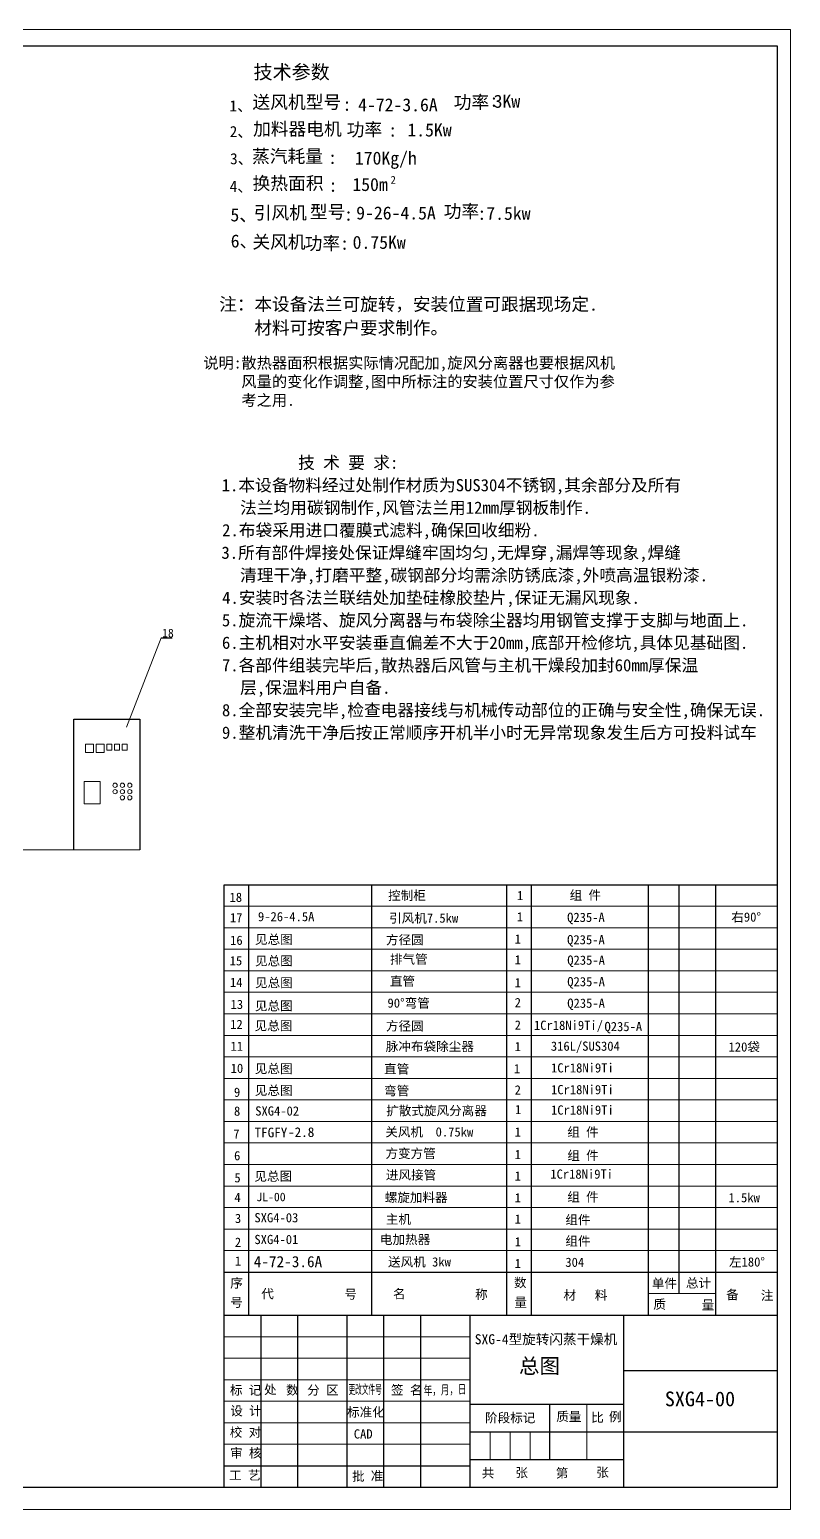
# Model space of a CAD drawing. Header units: millimetres. Extents: x 49699 to 106992, y 64186 to 130203.
# Drawn here: x 50397 to 50751, y 64186 to 64875 of the extents above; entities that cross this region are included whole.
import ezdxf
from ezdxf.enums import TextEntityAlignment as Align

# ---------------------------------------------------------------- set-up
doc = ezdxf.new("R2010")
doc.units = ezdxf.units.MM
doc.layers.add('LAYER3', color=7, linetype='Continuous')
doc.layers.add('尺寸线', color=150, linetype='Continuous', lineweight=9)
doc.layers.add('粗实线', color=7, linetype='Continuous', lineweight=35)
doc.styles.get("Standard").update_dxf_attribs({"font": 'SIMFANG.TTF', "height": 4})
doc.styles.add('STYLE2', font='SIMFANG.TTF', dxfattribs={"height": 4})

msp = doc.modelspace()

# ---------------------------------------------------------------- linework, layer by layer
at = {"layer": 'LAYER3'}
for p, q in [((50744.548, 64866.924), (49724.239, 64866.924)), ((50744.548, 64866.924), (49724.239, 64866.924)), ((50744.548, 64196.677), (50744.548, 64866.924)), ((50457.905, 64591.836), (50462.905, 64591.836)), ((50744.548, 64196.677), (50744.548, 64570.102)), ((50417.214, 64553.937), (50447.886, 64553.937)), ((50417.214, 64493.209), (50417.214, 64553.937)), ((50447.886, 64553.937), (50447.886, 64493.209)), ((50487.148, 64196.677), (50487.148, 64476.957)), ((50487.148, 64476.957), (50744.548, 64476.957)), ((50498.588, 64276.757), (50498.588, 64476.957)), ((50555.788, 64276.757), (50555.788, 64476.957)), ((50618.708, 64276.757), (50618.708, 64476.957)), ((50630.148, 64276.757), (50630.148, 64476.957)), ((50684.488, 64276.757), (50684.488, 64476.957)), ((50698.788, 64286.767), (50698.788, 64476.957)), ((50715.948, 64276.757), (50715.948, 64476.957)), ((50487.148, 64296.777), (50744.548, 64296.777)), ((50487.148, 64276.757), (50744.548, 64276.757)), ((50504.308, 64196.677), (50504.308, 64276.757)), ((50521.468, 64196.677), (50521.468, 64276.757)), ((50544.348, 64196.677), (50544.348, 64276.757)), ((50561.508, 64196.677), (50561.508, 64276.757)), ((50578.668, 64196.677), (50578.668, 64276.757)), ((50601.548, 64196.677), (50601.548, 64276.757)), ((50673.048, 64196.677), (50673.048, 64276.757)), ((50673.048, 64251.017), (50744.548, 64251.017)), ((50601.548, 64235.287), (50673.048, 64235.287)), ((50638.728, 64209.547), (50638.728, 64235.287)), ((50601.548, 64222.417), (50744.548, 64222.417)), ((50487.148, 64206.687), (50601.548, 64206.687)), ((50601.548, 64209.547), (50673.048, 64209.547)), ((49724.239, 64196.677), (50744.548, 64196.677)), ((49724.239, 64196.677), (50744.548, 64196.677))]:
    msp.add_line(p, q, dxfattribs=at)
at = {"layer": '尺寸线'}
for p, q in [((50750.575, 64874.658), (49699.265, 64874.658)), ((50750.575, 64186.412), (50750.575, 64874.658)), ((50441.793, 64550.171), (50457.905, 64591.836)), ((50422.644, 64542.3), (50426.387, 64542.3)), ((50422.644, 64538.384), (50422.644, 64542.3)), ((50426.387, 64538.384), (50422.644, 64538.384)), ((50426.387, 64542.3), (50426.387, 64538.384)), ((50427.634, 64542.3), (50431.377, 64542.3)), ((50427.634, 64538.384), (50427.634, 64542.3)), ((50431.377, 64538.384), (50427.634, 64538.384)), ((50431.377, 64542.3), (50431.377, 64538.384)), ((50432.624, 64539.452), (50432.624, 64542.3)), ((50432.624, 64542.3), (50434.941, 64542.3)), ((50434.941, 64539.452), (50432.624, 64539.452)), ((50434.941, 64542.3), (50434.941, 64539.452)), ((50436.189, 64542.3), (50438.506, 64542.3)), ((50436.189, 64539.452), (50436.189, 64542.3)), ((50438.506, 64539.452), (50436.189, 64539.452)), ((50438.506, 64542.3), (50438.506, 64539.452)), ((50439.753, 64542.3), (50442.07, 64542.3)), ((50439.753, 64539.452), (50439.753, 64542.3)), ((50442.07, 64539.452), (50439.753, 64539.452)), ((50442.07, 64542.3), (50442.07, 64539.452)), ((50422.063, 64524.908), (50429.548, 64524.908)), ((50422.063, 64514.585), (50422.063, 64524.908)), ((50429.548, 64524.908), (50429.548, 64514.585)), ((50429.548, 64514.585), (50422.063, 64514.585)), ((49754.673, 64493.209), (50447.886, 64493.209)), ((50487.148, 64466.947), (50744.548, 64466.947)), ((50487.148, 64456.937), (50744.548, 64456.937)), ((50487.148, 64446.927), (50744.548, 64446.927)), ((50487.148, 64436.917), (50744.548, 64436.917)), ((50487.148, 64426.907), (50744.548, 64426.907)), ((50487.148, 64416.897), (50744.548, 64416.897)), ((50487.148, 64406.887), (50744.548, 64406.887)), ((50487.148, 64396.877), (50744.548, 64396.877)), ((50487.148, 64386.867), (50744.548, 64386.867)), ((50487.148, 64376.857), (50744.548, 64376.857)), ((50487.148, 64366.847), (50744.548, 64366.847)), ((50487.148, 64356.837), (50744.548, 64356.837)), ((50487.148, 64346.827), (50744.548, 64346.827)), ((50487.148, 64336.817), (50744.548, 64336.817)), ((50487.148, 64326.807), (50744.548, 64326.807)), ((50487.148, 64316.797), (50744.548, 64316.797)), ((50487.148, 64306.797), (50744.548, 64306.797)), ((50684.488, 64286.767), (50715.948, 64286.767)), ((50684.488, 64286.767), (50715.948, 64286.767)), ((50684.488, 64286.767), (50715.948, 64286.767)), ((50487.148, 64266.747), (50601.548, 64266.747)), ((50487.148, 64256.737), (50601.548, 64256.737)), ((50487.148, 64246.727), (50601.548, 64246.727)), ((50487.148, 64236.717), (50601.548, 64236.717)), ((50655.888, 64209.547), (50655.888, 64235.287)), ((50487.148, 64226.707), (50601.548, 64226.707)), ((50610.843, 64209.547), (50610.843, 64222.417)), ((50620.138, 64209.547), (50620.138, 64222.417)), ((50629.433, 64209.547), (50629.433, 64222.417)), ((50487.148, 64216.697), (50601.548, 64216.697)), ((49699.265, 64186.412), (50750.575, 64186.412))]:
    msp.add_line(p, q, dxfattribs=at)
for centre in [(50436.423, 64523.215), (50439.845, 64523.215), (50443.267, 64523.215), (50436.423, 64520.225), (50439.845, 64520.225), (50439.845, 64517.377), (50443.267, 64520.225), (50443.267, 64517.377)]:
    msp.add_circle(centre, 0.998, dxfattribs=at)

# ---------------------------------------------------------------- texts
for s, height, p in [('1、', 5.184, (50489.634, 64836.628)), ('送风机型号', 6.048, (50500.332, 64837.904)), (':', 6.048, (50542.235, 64836.888)), ('4-72-3.6A', 6.048, (50549.469, 64836.643)), ('功率', 6.048, (50593.947, 64837.868)), (':', 6.048, (50610.581, 64838.803)), ('3Kw', 6.048, (50612.516, 64838.312)), ('2、', 5.184, (50489.754, 64824.637)), ('加料器电机', 6.048, (50500.595, 64825.447)), ('功率', 6.048, (50544.135, 64825.153)), (':', 6.048, (50563.498, 64824.877)), ('1.5Kw', 6.048, (50572.397, 64824.962)), ('蒸汽耗量', 6.048, (50500.13, 64812.74)), ('3、', 5.184, (50489.917, 64812.022)), (':', 6.048, (50535.516, 64812.18)), ('170Kg/h', 6.048, (50547.968, 64811.859)), ('换热面积', 6.048, (50500.384, 64800.183)), ('150m', 6.048, (50546.797, 64799.589)), ('2', 3.629, (50564.553, 64802.945)), ('4、', 5.184, (50489.728, 64799.139)), (':', 6.048, (50535.731, 64799.218)), ('引风机', 6.048, (50500.881, 64786.459)), ('型号', 6.048, (50527.038, 64786.881)), ('9-26-4.5A', 6.048, (50548.58, 64786.349)), ('功率', 6.048, (50589.279, 64787.137)), (':7.5kw ', 6.048, (50604.99, 64786.183)), ('5、', 6.048, (50490.07, 64785.457)), (':', 6.048, (50542.924, 64785.801)), ('6、', 6.048, (50490.201, 64773.327)), ('关风机', 6.048, (50500.269, 64772.892)), ('功率:', 6.048, (50524.601, 64772.259)), ('0.75Kw', 6.048, (50546.923, 64772.7)), ('     技 术 要 求:', 5.70082, (50502.172, 64670.4)), ('1.本设备物料经过处制作材质为SUS304不锈钢,其余部分及所有', 5.70082, (50486.008, 64659.932)), ('  法兰均用碳钢制作,风管法兰用12mm厚钢板制作.', 5.70082, (50486.809, 64649.463)), ('2.布袋采用进口覆膜式滤料,确保回收细粉.', 5.70082, (50486.193, 64638.995)), ('3.所有部件焊接处保证焊缝牢固均匀,无焊穿,漏焊等现象,焊缝', 5.70082, (50485.885, 64628.527)), ('  清理干净,打磨平整,碳钢部分均需涂防锈底漆,外喷高温银粉漆.', 5.70082, (50486.809, 64618.059)), ('4.安装时各法兰联结处加垫硅橡胶垫片,保证无漏风现象.', 5.70082, (50486.223, 64607.59)), ('5.旋流干燥塔、旋风分离器与布袋除尘器均用钢管支撑于支脚与地面上.', 5.70082, (50486.1, 64597.122)), ('6.主机相对水平安装垂直偏差不大于20mm,底部开检修坑,具体见基础图.', 5.70082, (50486.131, 64586.654)), ('7.各部件组装完毕后,散热器后风管与主机干燥段加封60mm厚保温', 5.70082, (50486.131, 64576.185)), ('  层,保温料用户自备.', 5.70082, (50486.809, 64565.779)), ('8.全部安装完毕,检查电器接线与机械传动部位的正确与安全性,确保无误.', 5.70082, (50486.131, 64555.31)), ('9.整机清洗干净后按正常顺序开机半小时无异常现象发生后方可投料试车', 5.70082, (50486.131, 64544.842)), ('TFGFY', 4.485, (50501.289, 64359.468)), ('-2.8', 4.485, (50516.885, 64359.634))]:
    msp.add_text(s, height=height).set_placement(p)
at = {"layer": 'LAYER3'}
for s, height, p in [('技术参数', 6.5, (50500.809, 64851.688)), ('注：本设备法兰可旋转，安装位置可跟据现场定.', 6.006, (50484.864, 64743.949)), ('    材料可按客户要求制作。', 6.006, (50484.864, 64732.965)), ('18', 4.29, (50489.662, 64468.969)), ('控制柜', 4.29, (50563.428, 64469.826)), ('1', 4.29, (50623.378, 64469.783)), ('组 件', 4.29, (50647.856, 64469.929)), ('17', 4.29, (50489.843, 64459.466)), ('9-26-4.5A', 4.29, (50502.883, 64459.97)), ('引风机7.5kw', 4.29, (50563.88, 64459.284)), ('1', 4.29, (50623.303, 64459.864)), ('Q235-A', 4.29, (50646.704, 64459.644)), ('右90°', 4.29, (50723.084, 64459.759)), ('见总图', 4.29, (50501.498, 64449.387)), ('16', 4.29, (50489.925, 64448.988)), ('方径圆', 4.29, (50562.422, 64449.155)), ('1', 4.29, (50622.293, 64449.54)), ('Q235-A', 4.29, (50646.704, 64449.231)), ('15', 4.29, (50489.715, 64439.431)), ('见总图', 4.29, (50501.498, 64439.398)), ('排气管', 4.29, (50564.263, 64440.183)), ('1', 4.29, (50622.293, 64439.873)), ('Q235-A', 4.29, (50646.771, 64439.727)), ('见总图', 4.29, (50501.498, 64429.252)), ('直管', 4.29, (50564.263, 64429.933)), ('Q235-A', 4.29, (50646.771, 64429.717)), ('14', 4.29, (50489.843, 64429.373)), ('1', 4.29, (50622.293, 64429.258)), ('13', 4.29, (50490.134, 64419.143)), ('见总图', 4.29, (50501.442, 64418.475)), ('90°弯管', 4.29, (50563.133, 64419.789)), ('2', 4.29, (50622.316, 64419.993)), ('Q235-A', 4.29, (50646.771, 64419.707)), ('12', 4.29, (50489.952, 64409.831)), ('见总图', 4.29, (50501.331, 64409.23)), ('方径圆', 4.29, (50562.422, 64409.115)), ('2', 4.29, (50622.293, 64409.534)), ('1Cr18Ni9Ti/', 4.29, (50631.282, 64409.438)), ('Q235-A', 4.29, (50664.089, 64408.852)), ('11', 4.29, (50490.126, 64399.693)), ('脉冲布袋除尘器', 4.29, (50562.343, 64399.583)), ('1', 4.29, (50622.293, 64399.54)), ('316L/SUS304', 4.29, (50639.128, 64399.724)), ('120袋', 4.29, (50721.784, 64399.357)), ('10', 4.29, (50490.186, 64389.438)), ('见总图', 4.29, (50501.421, 64389.275)), ('直管', 4.29, (50561.556, 64389.118)), ('1', 4.29, (50621.918, 64389.242)), ('1Cr18Ni9Ti', 4.29, (50639.214, 64389.628)), ('9', 4.29, (50491.724, 64378.301)), ('见总图', 4.29, (50501.421, 64379.155)), ('弯管', 4.29, (50561.556, 64378.998)), ('2', 4.29, (50622.293, 64379.354)), ('1Cr18Ni9Ti', 4.29, (50639.214, 64379.507)), ('8', 4.29, (50491.724, 64369.51)), ('SXG4-02', 4.29, (50501.605, 64369.58)), ('扩散式旋风分离器', 4.29, (50562.541, 64369.716)), ('1', 4.29, (50622.477, 64370.246)), ('1Cr18Ni9Ti', 4.29, (50639.214, 64370.026)), ('7', 4.29, (50491.414, 64358.885)), ('关风机  0.75kw', 4.29, (50562.133, 64359.841)), ('1', 4.29, (50622.293, 64359.794)), ('组 件', 4.29, (50646.771, 64359.77)), ('6', 4.29, (50491.77, 64348.792)), ('方变方管', 4.29, (50562.199, 64349.831)), ('1', 4.29, (50622.293, 64349.324)), ('组 件', 4.29, (50646.771, 64348.847)), ('进风接管', 4.29, (50562.384, 64339.832)), ('1Cr18Ni9Ti', 4.29, (50638.884, 64340.213)), ('5', 4.29, (50491.926, 64338.514)), ('见总图', 4.29, (50501.225, 64339.233)), ('1', 4.29, (50622.293, 64339.339)), ('4', 4.29, (50491.926, 64329.333)), ('螺旋加料器', 4.29, (50561.872, 64329.381)), ('1', 4.29, (50622.293, 64329.176)), ('组 件', 4.29, (50646.771, 64329.598)), ('1.5kw', 4.29, (50721.765, 64329.252)), ('3', 4.29, (50492.147, 64319.618)), ('SXG4-03', 4.29, (50501.225, 64319.941)), ('主机', 4.29, (50562.384, 64319.217)), ('组件', 4.29, (50645.876, 64318.948)), ('1', 4.29, (50622.293, 64319.286)), ('2', 4.29, (50492.147, 64308.53)), ('SXG4-01', 4.29, (50501.225, 64309.808)), ('电加热器', 4.29, (50559.612, 64309.802)), ('1', 4.29, (50622.316, 64308.722)), ('组件', 4.29, (50645.876, 64309.085)), ('1', 4.29, (50492.147, 64299.786)), ('4-72-3.6A', 5.2, (50500.928, 64299.058)), ('送风机 3kw', 4.29, (50563.4, 64299.386)), ('304', 4.29, (50645.876, 64299.211)), ('左180°', 4.29, (50722.003, 64299.358)), ('1', 4.29, (50622.293, 64298.639)), ('序', 4.29, (50490.01, 64289.559)), ('代', 4.29, (50504.437, 64284.553)), ('名    ', 4.29, (50565.704, 64284.524)), ('称', 4.29, (50603.883, 64284.313)), ('数', 4.29, (50621.995, 64289.739)), ('单件', 4.29, (50686.129, 64289.409)), ('总计', 4.29, (50701.96, 64289.574)), ('号', 4.29, (50489.96, 64280.6)), ('号', 4.29, (50543.094, 64284.391)), ('量', 4.29, (50622.12, 64280.6)), ('材   料', 4.29, (50644.991, 64283.93)), ('质', 4.29, (50686.798, 64279.661)), ('量', 4.29, (50709.34, 64279.381)), ('备', 4.29, (50720.672, 64284.156)), ('注', 4.29, (50736.826, 64283.769)), ('SXG-4型旋转闪蒸干燥机', 4.6332, (50603.727, 64263.25)), ('标 记', 4.29, (50489.835, 64239.76)), ('处', 4.29, (50505.703, 64240.022)), ('数', 4.29, (50516.005, 64239.779)), ('分 区', 4.29, (50525.798, 64239.752)), ('签 名', 4.29, (50564.775, 64239.798)), ('SXG4-00', 6.864, (50692.153, 64234.375)), ('设 计', 4.29, (50490.014, 64230.119)), ('标准化', 4.29, (50544.348, 64229.555)), ('阶段标记', 4.29, (50608.526, 64226.899)), ('质量', 4.29, (50641.642, 64227.456)), ('比', 4.29, (50657.906, 64227.048)), ('例', 4.29, (50666.183, 64227.395)), ('校 对', 4.29, (50489.79, 64220.166)), ('CAD', 4.29, (50547.461, 64219.385)), ('审 核', 4.29, (50489.909, 64210.539)), ('工 艺', 4.29, (50489.474, 64200.192)), ('批', 4.29, (50546.682, 64199.711)), ('准', 4.29, (50555.353, 64199.884)), ('共', 4.29, (50606.996, 64201.207)), ('张', 4.29, (50622.642, 64201.394)), ('第', 4.29, (50641.428, 64201.173)), ('张', 4.29, (50660.244, 64201.527))]:
    msp.add_text(s, height=height, dxfattribs=at).set_placement(p)
for s, rotation, width, p, p2 in [('更改文件号', 0.054114, 0.520516, (50545.027, 64240.096), (50560.477, 64240.111)), ('年，月，日', 1.995226, 0.669775, (50580.045, 64239.588), (50599.913, 64240.281))]:
    msp.add_text(s, height=4.29, rotation=rotation, dxfattribs=dict(at, width=width)).set_placement(p, p2, align=Align.FIT)
at = {"layer": 'LAYER3', "attachment_point": 1}
for s, insert, char_height, width in [('说明:散热器面积根据实际情况配加,旋风分离器也要根据风机\\P     风量的变化作调整,图中所标注的安装位置尺寸仅作为参\\P     考之用.', (50477.478, 64722.232), 5.2, 262.62671), ('JL-00', (50502.139, 64333.735), 4, 43.0054)]:
    msp.add_mtext(s, dxfattribs=dict(at, insert=insert, char_height=char_height, width=width))
at = {"layer": 'LAYER3', "insert": (50624.288, 64256.645), "char_height": 7, "width": 40.96559, "attachment_point": 1, "style": 'STYLE2'}
msp.add_mtext('总图', dxfattribs=at)
at = {"layer": '粗实线', "insert": (50458.282, 64595.999), "char_height": 4, "width": 8.65943, "attachment_point": 1}
msp.add_mtext('18', dxfattribs=at)

doc.saveas('drawing.dxf')
